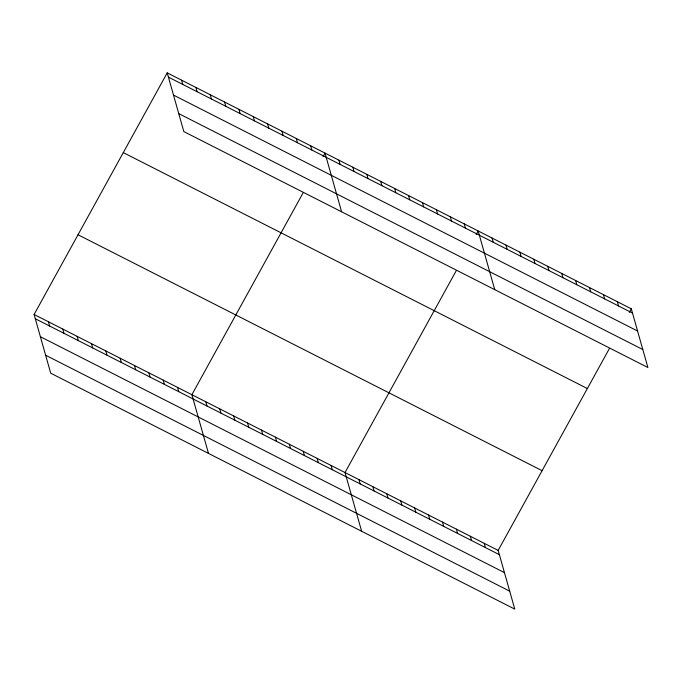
<?xml version="1.0" encoding="UTF-8"?>
<svg xmlns="http://www.w3.org/2000/svg" width="682" height="682" viewBox="0 0 682 682"><rect width="100%" height="100%" fill="white"/><g stroke="black" fill="none" stroke-linecap="round" stroke-linejoin="round"><path stroke-width="1.02" d="M609.324 348.673L498.167 550.417L514.782 609.128L50.715 373.199L34.1 314.487L167.218 72.872L631.285 308.801L647.9 367.513L183.833 131.583L167.218 72.872M303.038 192.955L191.881 394.699L208.496 453.411M323.046 156.63L324.999 153.092L341.614 211.804M456.181 270.814L345.024 472.558L361.639 531.269M476.189 234.489L478.142 230.951L494.757 289.654M629.333 312.347L631.285 308.801M168.42 77.126L632.487 313.055M173.509 95.096L637.576 331.026M178.744 113.613L642.819 349.542M123.289 152.606L587.355 388.535M78.029 234.753L542.096 470.682M34.1 314.487L498.167 550.417M35.302 318.741L499.369 554.671M40.391 336.712L504.458 572.641M45.626 355.228L509.693 591.158M617.363 301.725L618.565 305.979M603.442 294.65L604.644 298.904M589.521 287.574L590.723 291.828M575.599 280.49L576.802 284.744M561.678 273.414L562.88 277.668M547.757 266.338L548.959 270.592M533.836 259.262L535.038 263.516M519.914 252.178L521.116 256.432M505.984 245.102L507.195 249.356M492.063 238.027L493.274 242.28M464.22 223.867L465.422 228.12M450.299 216.791L451.501 221.045M436.378 209.715L437.58 213.969M422.456 202.639L423.658 206.893M408.535 195.555L409.737 199.809M394.614 188.479L395.816 192.733M484.246 543.341L485.448 547.595M380.692 181.403L381.894 185.657M470.324 536.257L471.526 540.519M366.771 174.328L367.973 178.582M456.403 529.181L457.605 533.435M352.85 167.243L354.052 171.497M442.482 522.105L443.684 526.359M338.92 160.168L340.13 164.422M428.56 515.029L429.762 519.283M414.639 507.945L415.841 512.208M310.66 145.795L311.862 150.057M400.718 500.869L401.92 505.123M296.312 138.506L297.514 142.76M386.788 493.794L387.998 498.048M281.973 131.217L283.175 135.471M372.866 486.718L374.077 490.972M267.625 123.919L268.827 128.173M358.945 479.634L360.156 483.896M253.286 116.631L254.488 120.885M238.939 109.333L240.141 113.596M331.102 465.482L332.305 469.736M224.591 102.044L225.802 106.298M317.181 458.406L318.383 462.66M210.252 94.755L211.454 99.009M303.26 451.322L304.462 455.585M195.905 87.458L197.107 91.712M289.339 444.246L290.541 448.5M181.565 80.169L182.767 84.423M275.417 437.171L276.619 441.424M261.496 430.095L262.698 434.349M247.575 423.011L248.777 427.273M233.653 415.935L234.855 420.189M219.723 408.859L220.934 413.113M205.802 401.783L207.013 406.037M177.542 387.41L178.744 391.664M163.194 380.121L164.396 384.375M148.855 372.824L150.057 377.078M134.507 365.535L135.709 369.789M120.16 358.238L121.37 362.5M105.821 350.949L107.023 355.203M91.473 343.66L92.684 347.914M77.134 336.362L78.336 340.616M62.787 329.074L63.989 333.327M48.448 321.776L49.65 326.039"/></g></svg>
